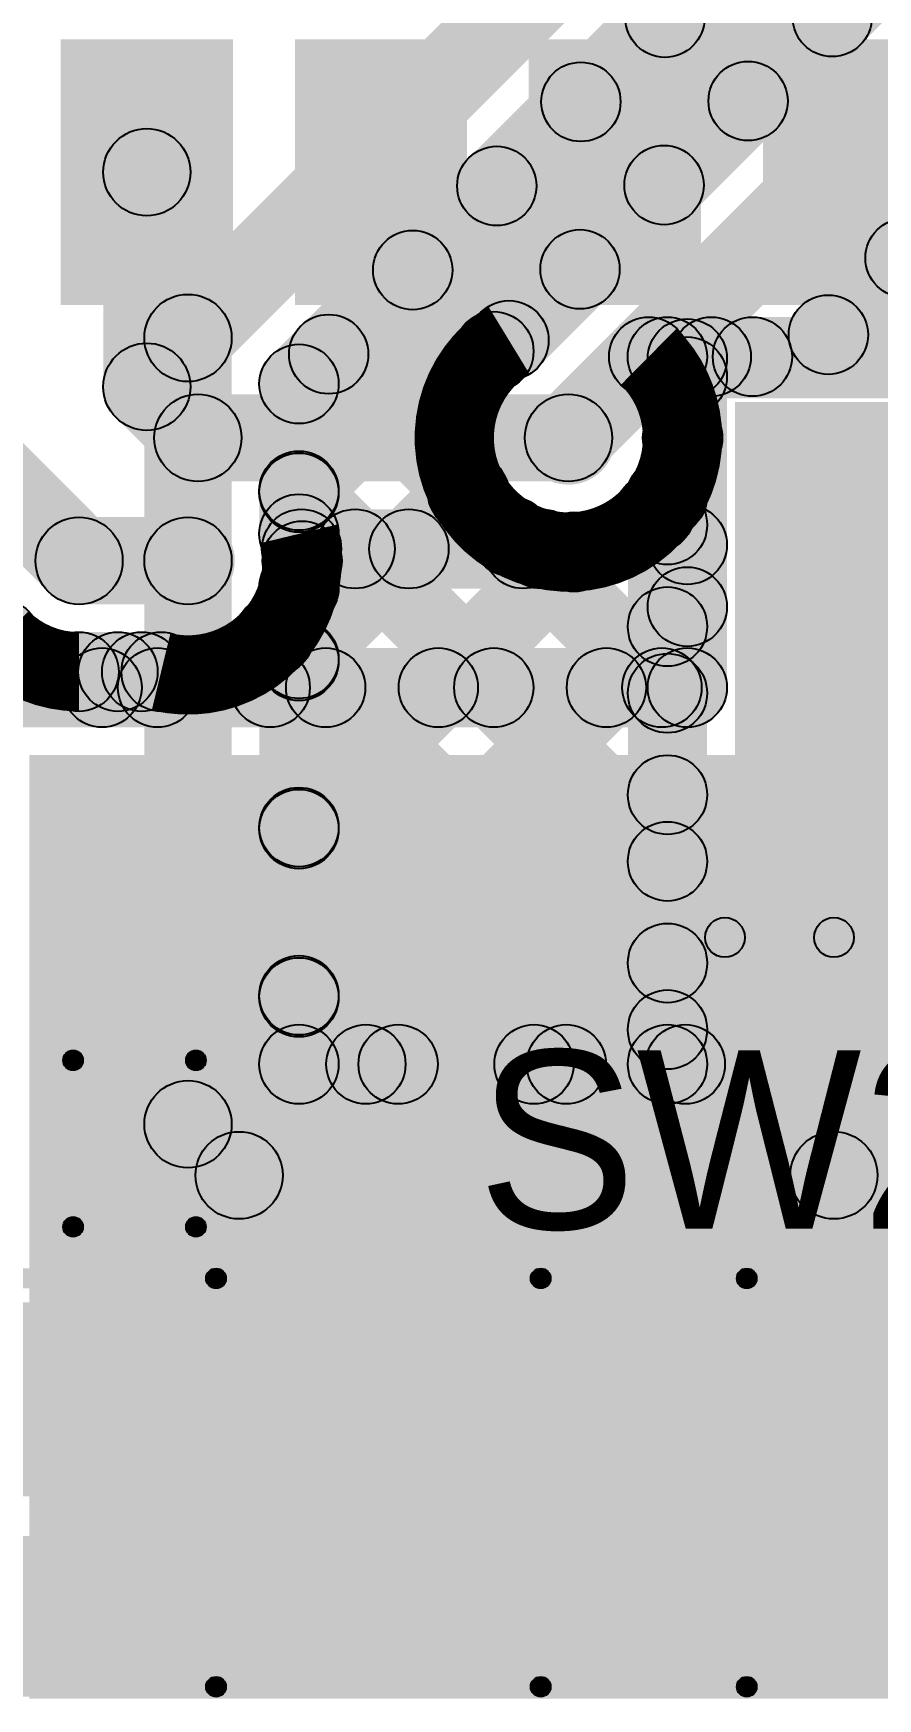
# Model space of a CAD drawing. Header units: millimetres. Extents: x 1.65 to 3.65, y 2.62 to 4.07.
# Drawn here: x 2.097 to 2.31, y 2.623 to 3.043 of the extents above; entities that cross this region are included whole.
import ezdxf

# ---------------------------------------------------------------- set-up
doc = ezdxf.new("R2010")
doc.units = ezdxf.units.MM
doc.header["$MEASUREMENT"] = 0
for name, color, linetype in [('BottomLayer', 5, 'Continuous'), ('BottomPaste', 16, 'Continuous'), ('BottomSolder', 6, 'Continuous'), ('TopLayer', 1, 'Continuous'), ('TopOverlay', 2, 'Continuous'), ('TopPaste', 8, 'Continuous'), ('TopSolder', 216, 'Continuous'), ('ViaHoleLayer', 16, 'Continuous')]:
    doc.layers.add(name, color=color, linetype=linetype)

# ---------------------------------------------------------------- blocks, each defined once
blk = doc.blocks.new('ESP32_S2_WROOM_4MB__4')
at = {"layer": 'TopLayer'}
for points in [[(-0.37402, 0.29823), (-0.31496, 0.29823), (-0.31496, 0.2628), (-0.37402, 0.2628)], [(-0.37402, 0.23917), (-0.31496, 0.23917), (-0.31496, 0.20374), (-0.37402, 0.20374)], [(-0.37402, 0.18012), (-0.31496, 0.18012), (-0.31496, 0.14469), (-0.37402, 0.14469)], [(-0.37402, 0.12106), (-0.31496, 0.12106), (-0.31496, 0.08563), (-0.37402, 0.08563)]]:
    blk.add_hatch(color=1, dxfattribs=at).paths.add_polyline_path(points)
at = {"layer": 'TopPaste'}
for points in [[(-0.37402, 0.29823), (-0.31496, 0.29823), (-0.31496, 0.2628), (-0.37402, 0.2628)], [(-0.37402, 0.23917), (-0.31496, 0.23917), (-0.31496, 0.20374), (-0.37402, 0.20374)], [(-0.37402, 0.18012), (-0.31496, 0.18012), (-0.31496, 0.14469), (-0.37402, 0.14469)], [(-0.37402, 0.12106), (-0.31496, 0.12106), (-0.31496, 0.08563), (-0.37402, 0.08563)]]:
    blk.add_hatch(color=8, dxfattribs=at).paths.add_polyline_path(points)
at = {"layer": 'TopSolder'}
for points in [[(-0.37802, 0.30223), (-0.31096, 0.30223), (-0.31096, 0.2588), (-0.37802, 0.2588)], [(-0.37802, 0.24317), (-0.31096, 0.24317), (-0.31096, 0.19974), (-0.37802, 0.19974)], [(-0.37802, 0.18412), (-0.31096, 0.18412), (-0.31096, 0.14069), (-0.37802, 0.14069)], [(-0.37802, 0.12506), (-0.31096, 0.12506), (-0.31096, 0.08163), (-0.37802, 0.08163)]]:
    blk.add_hatch(color=216, dxfattribs=at).paths.add_polyline_path(points)
blk = doc.blocks.new('CAP_0603_B_10')
at = {"layer": 'BottomLayer'}
for points in [[(-0.045, -0.0175), (-0.045, 0.0175), (-0.015, 0.0175), (-0.015, -0.0175)], [(0.015, -0.0175), (0.015, 0.0175), (0.045, 0.0175), (0.045, -0.0175)]]:
    blk.add_hatch(color=5, dxfattribs=at).paths.add_polyline_path(points)
at = {"layer": 'BottomPaste'}
for points in [[(-0.045, -0.0175), (-0.045, 0.0175), (-0.015, 0.0175), (-0.015, -0.0175)], [(0.015, -0.0175), (0.015, 0.0175), (0.045, 0.0175), (0.045, -0.0175)]]:
    blk.add_hatch(color=16, dxfattribs=at).paths.add_polyline_path(points)
at = {"layer": 'BottomSolder'}
for points in [[(-0.04736, -0.01986), (-0.04736, 0.01986), (-0.01264, 0.01986), (-0.01264, -0.01986)], [(0.01264, -0.01986), (0.01264, 0.01986), (0.04736, 0.01986), (0.04736, -0.01986)]]:
    blk.add_hatch(color=6, dxfattribs=at).paths.add_polyline_path(points)
blk = doc.blocks.new('B3U_1000P_14')
at = {"layer": 'TopLayer'}
for points in [[(-0.08307, 0.03386), (-0.05079, 0.03386), (-0.05079, -0.03386), (-0.08307, -0.03386)], [(0.05079, 0.03386), (0.08307, 0.03386), (0.08307, -0.03386), (0.05079, -0.03386)]]:
    blk.add_hatch(color=1, dxfattribs=at).paths.add_polyline_path(points)
at = {"layer": 'TopOverlay'}
h = blk.add_hatch(color=2, dxfattribs=at)
edge = h.paths.add_edge_path()
edge.add_arc((-0.053, 0.051), 0.0025, 0, 360)
for points in [[(0, 0.0535), (0, 0.0485), (-0.053, 0.0485), (-0.053, 0.0535)], [(0.052, 0.0535), (0.052, 0.0485), (0, 0.0485), (0, 0.0535)], [(0, -0.0495), (0, -0.0545), (-0.053, -0.0545), (-0.053, -0.0495)], [(0.052, -0.0495), (0.052, -0.0545), (0, -0.0545), (0, -0.0495)]]:
    blk.add_hatch(color=2, dxfattribs=at).paths.add_polyline_path(points)
h = blk.add_hatch(color=2, dxfattribs=at)
edge = h.paths.add_edge_path()
edge.add_arc((0, 0.051), 0.0025, 0, 360)
h = blk.add_hatch(color=2, dxfattribs=at)
edge = h.paths.add_edge_path()
edge.add_arc((0, 0.051), 0.0025, 0, 360)
h = blk.add_hatch(color=2, dxfattribs=at)
edge = h.paths.add_edge_path()
edge.add_arc((0.052, 0.051), 0.0025, 0, 360)
h = blk.add_hatch(color=2, dxfattribs=at)
edge = h.paths.add_edge_path()
edge.add_arc((-0.053, -0.052), 0.0025, 0, 360)
h = blk.add_hatch(color=2, dxfattribs=at)
edge = h.paths.add_edge_path()
edge.add_arc((0, -0.052), 0.0025, 0, 360)
h = blk.add_hatch(color=2, dxfattribs=at)
edge = h.paths.add_edge_path()
edge.add_arc((0, -0.052), 0.0025, 0, 360)
h = blk.add_hatch(color=2, dxfattribs=at)
edge = h.paths.add_edge_path()
edge.add_arc((0.052, -0.052), 0.0025, 0, 360)
at = {"layer": 'TopPaste'}
for points in [[(-0.08307, 0.03386), (-0.05079, 0.03386), (-0.05079, -0.03386), (-0.08307, -0.03386)], [(0.05079, 0.03386), (0.08307, 0.03386), (0.08307, -0.03386), (0.05079, -0.03386)]]:
    blk.add_hatch(color=8, dxfattribs=at).paths.add_polyline_path(points)
at = {"layer": 'TopSolder'}
for points in [[(-0.08707, 0.03786), (-0.04679, 0.03786), (-0.04679, -0.03786), (-0.08707, -0.03786)], [(0.04679, 0.03786), (0.08707, 0.03786), (0.08707, -0.03786), (0.04679, -0.03786)]]:
    blk.add_hatch(color=216, dxfattribs=at).paths.add_polyline_path(points)
at = {"layer": 'TopOverlay'}
for centre in [(-0.053, 0.051), (0, 0.051), (0, 0.051), (0.052, 0.051), (-0.053, -0.052), (0, -0.052), (0, -0.052), (0.052, -0.052)]:
    blk.add_circle(centre, 0.0025, dxfattribs=at)
blk = doc.blocks.new('B3U_1000P_15')
at = {"layer": 'TopLayer'}
for points in [[(-0.08307, 0.03386), (-0.05079, 0.03386), (-0.05079, -0.03386), (-0.08307, -0.03386)], [(0.05079, 0.03386), (0.08307, 0.03386), (0.08307, -0.03386), (0.05079, -0.03386)]]:
    blk.add_hatch(color=1, dxfattribs=at).paths.add_polyline_path(points)
at = {"layer": 'TopOverlay'}
h = blk.add_hatch(color=2, dxfattribs=at)
edge = h.paths.add_edge_path()
edge.add_arc((-0.053, 0.051), 0.0025, 0, 360)
for points in [[(-0.053, 0.0485), (-0.053, 0.0535), (0, 0.0535), (0, 0.0485)], [(0, 0.0485), (0, 0.0535), (0.052, 0.0535), (0.052, 0.0485)], [(-0.053, -0.0545), (-0.053, -0.0495), (0, -0.0495), (0, -0.0545)], [(0, -0.0545), (0, -0.0495), (0.052, -0.0495), (0.052, -0.0545)]]:
    blk.add_hatch(color=2, dxfattribs=at).paths.add_polyline_path(points)
h = blk.add_hatch(color=2, dxfattribs=at)
edge = h.paths.add_edge_path()
edge.add_arc((0, 0.051), 0.0025, 0, 360)
h = blk.add_hatch(color=2, dxfattribs=at)
edge = h.paths.add_edge_path()
edge.add_arc((0, 0.051), 0.0025, 0, 360)
h = blk.add_hatch(color=2, dxfattribs=at)
edge = h.paths.add_edge_path()
edge.add_arc((0.052, 0.051), 0.0025, 0, 360)
h = blk.add_hatch(color=2, dxfattribs=at)
edge = h.paths.add_edge_path()
edge.add_arc((-0.053, -0.052), 0.0025, 0, 360)
h = blk.add_hatch(color=2, dxfattribs=at)
edge = h.paths.add_edge_path()
edge.add_arc((0, -0.052), 0.0025, 0, 360)
h = blk.add_hatch(color=2, dxfattribs=at)
edge = h.paths.add_edge_path()
edge.add_arc((0, -0.052), 0.0025, 0, 360)
h = blk.add_hatch(color=2, dxfattribs=at)
edge = h.paths.add_edge_path()
edge.add_arc((0.052, -0.052), 0.0025, 0, 360)
at = {"layer": 'TopPaste'}
for points in [[(-0.08307, 0.03386), (-0.05079, 0.03386), (-0.05079, -0.03386), (-0.08307, -0.03386)], [(0.05079, 0.03386), (0.08307, 0.03386), (0.08307, -0.03386), (0.05079, -0.03386)]]:
    blk.add_hatch(color=8, dxfattribs=at).paths.add_polyline_path(points)
at = {"layer": 'TopSolder'}
for points in [[(-0.08707, 0.03786), (-0.04679, 0.03786), (-0.04679, -0.03786), (-0.08707, -0.03786)], [(0.04679, 0.03786), (0.08707, 0.03786), (0.08707, -0.03786), (0.04679, -0.03786)]]:
    blk.add_hatch(color=216, dxfattribs=at).paths.add_polyline_path(points)
at = {"layer": 'TopOverlay'}
for centre in [(-0.053, 0.051), (0, 0.051), (0, 0.051), (0.052, 0.051), (-0.053, -0.052), (0, -0.052), (0, -0.052), (0.052, -0.052)]:
    blk.add_circle(centre, 0.0025, dxfattribs=at)
blk = doc.blocks.new('CAP_0603_29')
at = {"layer": 'TopLayer'}
for points in [[(-0.015, 0.0175), (-0.015, -0.0175), (-0.045, -0.0175), (-0.045, 0.0175)], [(0.045, 0.0175), (0.045, -0.0175), (0.015, -0.0175), (0.015, 0.0175)]]:
    blk.add_hatch(color=1, dxfattribs=at).paths.add_polyline_path(points)
at = {"layer": 'TopOverlay'}
h = blk.add_hatch(color=2, dxfattribs=at)
edge = h.paths.add_edge_path()
edge.add_arc((-0.049, 0.021), 0.0025, 0, 360)
h = blk.add_hatch(color=2, dxfattribs=at)
edge = h.paths.add_edge_path()
edge.add_arc((-0.049, 0.021), 0.0025, 0, 360)
for points in [[(-0.049, 0.0185), (-0.049, 0.0235), (-0.018, 0.0235), (-0.018, 0.0185)], [(0.018, 0.0185), (0.018, 0.0235), (0.049, 0.0235), (0.049, 0.0185)], [(-0.0465, -0.021), (-0.0515, -0.021), (-0.0515, 0.021), (-0.0465, 0.021)], [(0.0515, -0.021), (0.0465, -0.021), (0.0465, 0.021), (0.0515, 0.021)], [(-0.049, -0.0235), (-0.049, -0.0185), (-0.018, -0.0185), (-0.018, -0.0235)], [(0.018, -0.0235), (0.018, -0.0185), (0.049, -0.0185), (0.049, -0.0235)]]:
    blk.add_hatch(color=2, dxfattribs=at).paths.add_polyline_path(points)
h = blk.add_hatch(color=2, dxfattribs=at)
edge = h.paths.add_edge_path()
edge.add_arc((-0.018, 0.021), 0.0025, 0, 360)
h = blk.add_hatch(color=2, dxfattribs=at)
edge = h.paths.add_edge_path()
edge.add_arc((0.018, 0.021), 0.0025, 0, 360)
h = blk.add_hatch(color=2, dxfattribs=at)
edge = h.paths.add_edge_path()
edge.add_arc((0.049, 0.021), 0.0025, 0, 360)
h = blk.add_hatch(color=2, dxfattribs=at)
edge = h.paths.add_edge_path()
edge.add_arc((0.049, 0.021), 0.0025, 0, 360)
h = blk.add_hatch(color=2, dxfattribs=at)
edge = h.paths.add_edge_path()
edge.add_arc((-0.049, -0.021), 0.0025, 0, 360)
h = blk.add_hatch(color=2, dxfattribs=at)
edge = h.paths.add_edge_path()
edge.add_arc((-0.049, -0.021), 0.0025, 0, 360)
h = blk.add_hatch(color=2, dxfattribs=at)
edge = h.paths.add_edge_path()
edge.add_arc((-0.018, -0.021), 0.0025, 0, 360)
h = blk.add_hatch(color=2, dxfattribs=at)
edge = h.paths.add_edge_path()
edge.add_arc((0.018, -0.021), 0.0025, 0, 360)
h = blk.add_hatch(color=2, dxfattribs=at)
edge = h.paths.add_edge_path()
edge.add_arc((0.049, -0.021), 0.0025, 0, 360)
h = blk.add_hatch(color=2, dxfattribs=at)
edge = h.paths.add_edge_path()
edge.add_arc((0.049, -0.021), 0.0025, 0, 360)
at = {"layer": 'TopPaste'}
for points in [[(-0.015, 0.0175), (-0.015, -0.0175), (-0.045, -0.0175), (-0.045, 0.0175)], [(0.045, 0.0175), (0.045, -0.0175), (0.015, -0.0175), (0.015, 0.0175)]]:
    blk.add_hatch(color=8, dxfattribs=at).paths.add_polyline_path(points)
at = {"layer": 'TopSolder'}
for points in [[(-0.01264, 0.01986), (-0.01264, -0.01986), (-0.04736, -0.01986), (-0.04736, 0.01986)], [(0.04736, 0.01986), (0.04736, -0.01986), (0.01264, -0.01986), (0.01264, 0.01986)]]:
    blk.add_hatch(color=216, dxfattribs=at).paths.add_polyline_path(points)
at = {"layer": 'TopOverlay'}
for centre in [(-0.049, 0.021), (-0.049, 0.021), (-0.018, 0.021), (0.018, 0.021), (0.049, 0.021), (0.049, 0.021), (-0.049, -0.021), (-0.049, -0.021), (-0.018, -0.021), (0.018, -0.021), (0.049, -0.021), (0.049, -0.021)]:
    blk.add_circle(centre, 0.0025, dxfattribs=at)

msp = doc.modelspace()

# ---------------------------------------------------------------- hatches: boundary and pattern name
at = {"layer": 'BottomLayer'}
for points in [[(2.14378, 2.95842), (2.12822, 2.97397), (2.58419, 3.42994), (2.59975, 3.41439)], [(2.17107, 2.94753), (2.15693, 2.96167), (2.59312, 3.39786), (2.60726, 3.38371)], [(2.17107, 2.9206), (2.15693, 2.93475), (2.59312, 3.37094), (2.60726, 3.35679)], [(2.22407, 2.95853), (2.20993, 2.97267), (2.32013, 3.08287), (2.33427, 3.06873)], [(2.27049, 3.06109), (2.28464, 3.07523), (2.30564, 3.05423), (2.29149, 3.04009)], [(2.23978, 2.93322), (2.22422, 2.94878), (2.33922, 3.06378), (2.35478, 3.04822)], [(2.24928, 3.03988), (2.26342, 3.05402), (2.28442, 3.03302), (2.27028, 3.01888)], [(2.22807, 3.01866), (2.24221, 3.03281), (2.26321, 3.01181), (2.24907, 2.99767)], [(2.30467, 2.95993), (2.29053, 2.97407), (2.35153, 3.03507), (2.36567, 3.02093)], [(2.20685, 2.99745), (2.221, 3.01159), (2.242, 2.99059), (2.22785, 2.97645)], [(2.30988, 2.97928), (2.32402, 2.99342), (2.34337, 2.97407), (2.32923, 2.95993)], [(2.18564, 2.97624), (2.19978, 2.99038), (2.22027, 2.9699), (2.20612, 2.95576)], [(2.2976, 2.957), (2.2976, 2.977), (2.61381, 2.977), (2.61381, 2.957)], [(2.147, 2.91), (2.125, 2.91), (2.125, 2.96619), (2.147, 2.96619)], [(2.16443, 2.95502), (2.17857, 2.96917), (2.21419, 2.93355), (2.20004, 2.91941)], [(2.174, 2.91679), (2.154, 2.91679), (2.154, 2.9546), (2.174, 2.9546)], [(2.274, 2.797), (2.894, 2.797), (2.894, 2.95), (2.274, 2.95)], [(2.17107, 2.87818), (2.15693, 2.89232), (2.19937, 2.93477), (2.21352, 2.92062)], [(2.15693, 2.9201), (2.17107, 2.93424), (2.26407, 2.84124), (2.24993, 2.8271)], [(2.24676, 2.91512), (2.2609, 2.92927), (2.26407, 2.92609), (2.24993, 2.91195)], [(2.267, 2.783), (2.247, 2.783), (2.247, 2.9264), (2.267, 2.9264)], [(2.17107, 2.83575), (2.15693, 2.84989), (2.22633, 2.91929), (2.24047, 2.90515)], [(2.21041, 2.90904), (2.22455, 2.92319), (2.26407, 2.88367), (2.24993, 2.86952)], [(2.147, 2.76789), (2.125, 2.76789), (2.125, 2.91), (2.147, 2.91)], [(2.174, 2.783), (2.154, 2.783), (2.154, 2.90321), (2.174, 2.90321)], [(2.17107, 2.79333), (2.15693, 2.80747), (2.24993, 2.90047), (2.26407, 2.88633)], [(2.15693, 2.87767), (2.17107, 2.89181), (2.26407, 2.79881), (2.24993, 2.78467)], [(2.1961, 2.77593), (2.18196, 2.79007), (2.24993, 2.85804), (2.26407, 2.8439)], [(2.15693, 2.83524), (2.17107, 2.84939), (2.23039, 2.79007), (2.21624, 2.77593)], [(2.2715, 2.81), (2.2715, 2.82), (2.299, 2.82), (2.299, 2.81)], [(2.23853, 2.77593), (2.22439, 2.79007), (2.24993, 2.81561), (2.26407, 2.80147)], [(2.15693, 2.79282), (2.17107, 2.80696), (2.18796, 2.79007), (2.17382, 2.77593)], [(2.164, 2.773), (2.164, 2.793), (2.257, 2.793), (2.257, 2.773)], [(2.257, 2.773), (2.257, 2.793), (2.2615, 2.793), (2.2615, 2.773)], [(2.12822, 2.76011), (2.14378, 2.77567), (2.15667, 2.76278), (2.14111, 2.74722)], [(2.14889, 2.744), (2.14889, 2.766), (2.299, 2.766), (2.299, 2.744)], [(2.29905, 2.744), (2.29895, 2.766), (2.34417, 2.76622), (2.34427, 2.74422)], [(1.991, 2.674), (2.461, 2.674), (2.461, 2.723), (1.991, 2.723)], [(1.651, 2.625), (2.843, 2.625), (2.843, 2.664), (1.651, 2.664)]]:
    msp.add_hatch(color=5, dxfattribs=at).paths.add_polyline_path(points)
h = msp.add_hatch(color=5, dxfattribs=at)
edge = h.paths.add_edge_path()
edge.add_arc((2.25635, 3.04695), 0.01, 0, 360)
h = msp.add_hatch(color=5, dxfattribs=at)
edge = h.paths.add_edge_path()
edge.add_arc((2.29856, 3.04716), 0.01, 0, 360)
h = msp.add_hatch(color=5, dxfattribs=at)
edge = h.paths.add_edge_path()
edge.add_arc((2.23514, 3.02574), 0.01, 0, 360)
h = msp.add_hatch(color=5, dxfattribs=at)
edge = h.paths.add_edge_path()
edge.add_arc((2.27735, 3.02595), 0.01, 0, 360)
h = msp.add_hatch(color=5, dxfattribs=at)
edge = h.paths.add_edge_path()
edge.add_arc((2.21393, 3.00452), 0.01, 0, 360)
h = msp.add_hatch(color=5, dxfattribs=at)
edge = h.paths.add_edge_path()
edge.add_arc((2.25614, 3.00474), 0.01, 0, 360)
h = msp.add_hatch(color=5, dxfattribs=at)
edge = h.paths.add_edge_path()
edge.add_arc((2.31695, 2.98635), 0.01, 0, 360)
h = msp.add_hatch(color=5, dxfattribs=at)
edge = h.paths.add_edge_path()
edge.add_arc((2.19271, 2.98331), 0.01, 0, 360)
h = msp.add_hatch(color=5, dxfattribs=at)
edge = h.paths.add_edge_path()
edge.add_arc((2.23493, 2.98352), 0.01, 0, 360)
h = msp.add_hatch(color=5, dxfattribs=at)
edge = h.paths.add_edge_path()
edge.add_arc((2.136, 2.96619), 0.011, 0, 360)
h = msp.add_hatch(color=5, dxfattribs=at)
edge = h.paths.add_edge_path()
edge.add_arc((2.136, 2.96619), 0.011, 0, 360)
h = msp.add_hatch(color=5, dxfattribs=at)
edge = h.paths.add_edge_path()
edge.add_arc((2.217, 2.9656), 0.01, 0, 360)
h = msp.add_hatch(color=5, dxfattribs=at)
edge = h.paths.add_edge_path()
edge.add_arc((2.217, 2.9656), 0.01, 0, 360)
h = msp.add_hatch(color=5, dxfattribs=at)
edge = h.paths.add_edge_path()
edge.add_arc((2.2976, 2.967), 0.01, 0, 360)
h = msp.add_hatch(color=5, dxfattribs=at)
edge = h.paths.add_edge_path()
edge.add_arc((2.2976, 2.967), 0.01, 0, 360)
h = msp.add_hatch(color=5, dxfattribs=at)
edge = h.paths.add_edge_path()
edge.add_arc((2.1715, 2.9621), 0.01, 0, 360)
h = msp.add_hatch(color=5, dxfattribs=at)
edge = h.paths.add_edge_path()
edge.add_arc((2.21319, 2.96283), 0.01, 0, 360)
h = msp.add_hatch(color=5, dxfattribs=at)
edge = h.paths.add_edge_path()
edge.add_arc((2.164, 2.9546), 0.01, 0, 360)
h = msp.add_hatch(color=5, dxfattribs=at)
edge = h.paths.add_edge_path()
edge.add_arc((2.164, 2.9546), 0.01, 0, 360)
h = msp.add_hatch(color=5, dxfattribs=at)
edge = h.paths.add_edge_path()
edge.add_arc((2.232, 2.941), 0.01181, 0, 360)
h = msp.add_hatch(color=5, dxfattribs=at)
edge = h.paths.add_edge_path()
edge.add_arc((2.232, 2.941), 0.011, 0, 360)
h = msp.add_hatch(color=5, dxfattribs=at)
edge = h.paths.add_edge_path()
edge.add_arc((2.164, 2.92768), 0.01, 0, 360)
h = msp.add_hatch(color=5, dxfattribs=at)
edge = h.paths.add_edge_path()
edge.add_arc((2.164, 2.92717), 0.01, 0, 360)
h = msp.add_hatch(color=5, dxfattribs=at)
edge = h.paths.add_edge_path()
edge.add_arc((2.20645, 2.92769), 0.01, 0, 360)
h = msp.add_hatch(color=5, dxfattribs=at)
edge = h.paths.add_edge_path()
edge.add_arc((2.20712, 2.92648), 0.01, 0, 360)
h = msp.add_hatch(color=5, dxfattribs=at)
edge = h.paths.add_edge_path()
edge.add_arc((2.2566, 2.926), 0.01, 0, 360)
h = msp.add_hatch(color=5, dxfattribs=at)
edge = h.paths.add_edge_path()
edge.add_arc((2.257, 2.9264), 0.01, 0, 360)
h = msp.add_hatch(color=5, dxfattribs=at)
edge = h.paths.add_edge_path()
edge.add_arc((2.25383, 2.92219), 0.01, 0, 360)
h = msp.add_hatch(color=5, dxfattribs=at)
edge = h.paths.add_edge_path()
edge.add_arc((2.257, 2.91902), 0.01, 0, 360)
h = msp.add_hatch(color=5, dxfattribs=at)
edge = h.paths.add_edge_path()
edge.add_arc((2.164, 2.91679), 0.01, 0, 360)
h = msp.add_hatch(color=5, dxfattribs=at)
edge = h.paths.add_edge_path()
edge.add_arc((2.164, 2.91679), 0.01, 0, 360)
h = msp.add_hatch(color=5, dxfattribs=at)
edge = h.paths.add_edge_path()
edge.add_arc((2.21748, 2.91612), 0.01, 0, 360)
h = msp.add_hatch(color=5, dxfattribs=at)
edge = h.paths.add_edge_path()
edge.add_arc((2.136, 2.91), 0.01181, 0, 360)
h = msp.add_hatch(color=5, dxfattribs=at)
edge = h.paths.add_edge_path()
edge.add_arc((2.136, 2.91), 0.011, 0, 360)
h = msp.add_hatch(color=5, dxfattribs=at)
edge = h.paths.add_edge_path()
edge.add_arc((2.136, 2.91), 0.011, 0, 360)
h = msp.add_hatch(color=5, dxfattribs=at)
edge = h.paths.add_edge_path()
edge.add_arc((2.16481, 2.91), 0.01, 0, 360)
h = msp.add_hatch(color=5, dxfattribs=at)
edge = h.paths.add_edge_path()
edge.add_arc((2.16481, 2.91), 0.01, 0, 360)
h = msp.add_hatch(color=5, dxfattribs=at)
edge = h.paths.add_edge_path()
edge.add_arc((2.2334, 2.91222), 0.01, 0, 360)
h = msp.add_hatch(color=5, dxfattribs=at)
edge = h.paths.add_edge_path()
edge.add_arc((2.164, 2.90321), 0.01, 0, 360)
h = msp.add_hatch(color=5, dxfattribs=at)
edge = h.paths.add_edge_path()
edge.add_arc((2.164, 2.90321), 0.01, 0, 360)
h = msp.add_hatch(color=5, dxfattribs=at)
edge = h.paths.add_edge_path()
edge.add_arc((2.257, 2.8934), 0.01, 0, 360)
h = msp.add_hatch(color=5, dxfattribs=at)
edge = h.paths.add_edge_path()
edge.add_arc((2.164, 2.88525), 0.01, 0, 360)
h = msp.add_hatch(color=5, dxfattribs=at)
edge = h.paths.add_edge_path()
edge.add_arc((2.164, 2.88474), 0.01, 0, 360)
h = msp.add_hatch(color=5, dxfattribs=at)
edge = h.paths.add_edge_path()
edge.add_arc((2.257, 2.8766), 0.01, 0, 360)
h = msp.add_hatch(color=5, dxfattribs=at)
edge = h.paths.add_edge_path()
edge.add_arc((2.257, 2.85097), 0.01, 0, 360)
h = msp.add_hatch(color=5, dxfattribs=at)
edge = h.paths.add_edge_path()
edge.add_arc((2.164, 2.84282), 0.01, 0, 360)
h = msp.add_hatch(color=5, dxfattribs=at)
edge = h.paths.add_edge_path()
edge.add_arc((2.164, 2.84232), 0.01, 0, 360)
h = msp.add_hatch(color=5, dxfattribs=at)
edge = h.paths.add_edge_path()
edge.add_arc((2.257, 2.83417), 0.01, 0, 360)
h = msp.add_hatch(color=5, dxfattribs=at)
edge = h.paths.add_edge_path()
edge.add_arc((2.257, 2.80854), 0.01, 0, 360)
h = msp.add_hatch(color=5, dxfattribs=at)
edge = h.paths.add_edge_path()
edge.add_arc((2.2715, 2.815), 0.005, 0, 360)
h = msp.add_hatch(color=5, dxfattribs=at)
edge = h.paths.add_edge_path()
edge.add_arc((2.299, 2.815), 0.005, 0, 360)
h = msp.add_hatch(color=5, dxfattribs=at)
edge = h.paths.add_edge_path()
edge.add_arc((2.164, 2.8004), 0.01, 0, 360)
h = msp.add_hatch(color=5, dxfattribs=at)
edge = h.paths.add_edge_path()
edge.add_arc((2.164, 2.79989), 0.01, 0, 360)
h = msp.add_hatch(color=5, dxfattribs=at)
edge = h.paths.add_edge_path()
edge.add_arc((2.257, 2.79174), 0.01, 0, 360)
h = msp.add_hatch(color=5, dxfattribs=at)
edge = h.paths.add_edge_path()
edge.add_arc((2.164, 2.783), 0.01, 0, 360)
h = msp.add_hatch(color=5, dxfattribs=at)
edge = h.paths.add_edge_path()
edge.add_arc((2.164, 2.783), 0.01, 0, 360)
h = msp.add_hatch(color=5, dxfattribs=at)
edge = h.paths.add_edge_path()
edge.add_arc((2.18089, 2.783), 0.01, 0, 360)
h = msp.add_hatch(color=5, dxfattribs=at)
edge = h.paths.add_edge_path()
edge.add_arc((2.18903, 2.783), 0.01, 0, 360)
h = msp.add_hatch(color=5, dxfattribs=at)
edge = h.paths.add_edge_path()
edge.add_arc((2.22332, 2.783), 0.01, 0, 360)
h = msp.add_hatch(color=5, dxfattribs=at)
edge = h.paths.add_edge_path()
edge.add_arc((2.23146, 2.783), 0.01, 0, 360)
h = msp.add_hatch(color=5, dxfattribs=at)
edge = h.paths.add_edge_path()
edge.add_arc((2.257, 2.783), 0.01, 0, 360)
h = msp.add_hatch(color=5, dxfattribs=at)
edge = h.paths.add_edge_path()
edge.add_arc((2.257, 2.783), 0.01, 0, 360)
h = msp.add_hatch(color=5, dxfattribs=at)
edge = h.paths.add_edge_path()
edge.add_arc((2.257, 2.783), 0.01, 0, 360)
h = msp.add_hatch(color=5, dxfattribs=at)
edge = h.paths.add_edge_path()
edge.add_arc((2.2615, 2.783), 0.01, 0, 360)
h = msp.add_hatch(color=5, dxfattribs=at)
edge = h.paths.add_edge_path()
edge.add_arc((2.136, 2.76789), 0.011, 0, 360)
h = msp.add_hatch(color=5, dxfattribs=at)
edge = h.paths.add_edge_path()
edge.add_arc((2.136, 2.76789), 0.011, 0, 360)
h = msp.add_hatch(color=5, dxfattribs=at)
edge = h.paths.add_edge_path()
edge.add_arc((2.14889, 2.755), 0.011, 0, 360)
h = msp.add_hatch(color=5, dxfattribs=at)
edge = h.paths.add_edge_path()
edge.add_arc((2.14889, 2.755), 0.011, 0, 360)
h = msp.add_hatch(color=5, dxfattribs=at)
edge = h.paths.add_edge_path()
edge.add_arc((2.299, 2.755), 0.011, 0, 360)
h = msp.add_hatch(color=5, dxfattribs=at)
edge = h.paths.add_edge_path()
edge.add_arc((2.299, 2.755), 0.011, 0, 360)
h = msp.add_hatch(color=5, dxfattribs=at)
edge = h.paths.add_edge_path()
edge.add_arc((2.155, 2.644), 0.01181, 0, 360)
h = msp.add_hatch(color=5, dxfattribs=at)
edge = h.paths.add_edge_path()
edge.add_arc((2.18483, 2.644), 0.01181, 0, 360)
h = msp.add_hatch(color=5, dxfattribs=at)
edge = h.paths.add_edge_path()
edge.add_arc((2.21466, 2.644), 0.01181, 0, 360)
h = msp.add_hatch(color=5, dxfattribs=at)
edge = h.paths.add_edge_path()
edge.add_arc((2.24449, 2.644), 0.01181, 0, 360)
at = {"layer": 'TopLayer'}
h = msp.add_hatch(color=1, dxfattribs=at)
edge = h.paths.add_edge_path()
edge.add_arc((2.12561, 3.008), 0.011, 0, 360)
for points in [[(2.13661, 2.95389), (2.11461, 2.95389), (2.11461, 3.008), (2.13661, 3.008)], [(2.25227, 2.95147), (2.25227, 2.97147), (2.26806, 2.97147), (2.26806, 2.95147)], [(2.262, 2.951), (2.262, 2.971), (2.61046, 2.971), (2.61046, 2.951)], [(2.26806, 2.95147), (2.26806, 2.97147), (2.27844, 2.97147), (2.27844, 2.95147)], [(2.26806, 2.95147), (2.26806, 2.97147), (2.27844, 2.97147), (2.27844, 2.95147)], [(2.27844, 2.95147), (2.27844, 2.97147), (2.32712, 2.97147), (2.32712, 2.95147)], [(2.2499, 2.9544), (2.26405, 2.96854), (2.26907, 2.96352), (2.25493, 2.94938)], [(2.11784, 2.94611), (2.13339, 2.96167), (2.14628, 2.94878), (2.13072, 2.93322)], [(2.05878, 2.94417), (2.07434, 2.95973), (2.11629, 2.91778), (2.10073, 2.90222)], [(2.272, 2.878), (2.252, 2.878), (2.252, 2.961), (2.272, 2.961)], [(2.1385, 2.93), (2.1385, 2.952), (2.232, 2.952), (2.232, 2.93)], [(2.279, 2.797), (2.747, 2.797), (2.747, 2.944), (2.279, 2.944)], [(2.24676, 2.91512), (2.2609, 2.92927), (2.26907, 2.92109), (2.25493, 2.90695)], [(2.10851, 2.899), (2.10851, 2.921), (2.136, 2.921), (2.136, 2.899)], [(2.16382, 2.87093), (2.14968, 2.88507), (2.18468, 2.92007), (2.19882, 2.90593)], [(2.16465, 2.903), (2.16465, 2.923), (2.22521, 2.923), (2.22521, 2.903)], [(2.1711, 2.90593), (2.18524, 2.92007), (2.22024, 2.88507), (2.2061, 2.87093)], [(2.20625, 2.87093), (2.19211, 2.88507), (2.22633, 2.91929), (2.24047, 2.90515)], [(2.21352, 2.90593), (2.22767, 2.92007), (2.26267, 2.88507), (2.24852, 2.87093)], [(2.24867, 2.87093), (2.23453, 2.88507), (2.25493, 2.90547), (2.26907, 2.89133)], [(2.15063, 2.88397), (2.16477, 2.89812), (2.17781, 2.88507), (2.16367, 2.87093)], [(2.10851, 2.872), (2.10851, 2.892), (2.12921, 2.892), (2.12921, 2.872)], [(2.079, 2.868), (2.079, 2.888), (2.262, 2.888), (2.262, 2.868)], [(2.1214, 2.87093), (2.10725, 2.88507), (2.11125, 2.88907), (2.1254, 2.87493)], [(2.11724, 2.87493), (2.13139, 2.88907), (2.13539, 2.88507), (2.12124, 2.87093)], [(2.096, 2.623), (2.313, 2.623), (2.313, 2.861), (2.096, 2.861)]]:
    msp.add_hatch(color=1, dxfattribs=at).paths.add_polyline_path(points)
h = msp.add_hatch(color=1, dxfattribs=at)
edge = h.paths.add_edge_path()
edge.add_arc((2.25227, 2.96147), 0.01, 0, 360)
h = msp.add_hatch(color=1, dxfattribs=at)
edge = h.paths.add_edge_path()
edge.add_arc((2.25227, 2.96147), 0.01, 0, 360)
h = msp.add_hatch(color=1, dxfattribs=at)
edge = h.paths.add_edge_path()
edge.add_arc((2.25698, 2.96147), 0.01, 0, 360)
h = msp.add_hatch(color=1, dxfattribs=at)
edge = h.paths.add_edge_path()
edge.add_arc((2.262, 2.961), 0.01, 0, 360)
h = msp.add_hatch(color=1, dxfattribs=at)
edge = h.paths.add_edge_path()
edge.add_arc((2.262, 2.961), 0.01, 0, 360)
h = msp.add_hatch(color=1, dxfattribs=at)
edge = h.paths.add_edge_path()
edge.add_arc((2.26806, 2.96147), 0.01, 0, 360)
h = msp.add_hatch(color=1, dxfattribs=at)
edge = h.paths.add_edge_path()
edge.add_arc((2.26806, 2.96147), 0.01, 0, 360)
h = msp.add_hatch(color=1, dxfattribs=at)
edge = h.paths.add_edge_path()
edge.add_arc((2.26806, 2.96147), 0.01, 0, 360)
h = msp.add_hatch(color=1, dxfattribs=at)
edge = h.paths.add_edge_path()
edge.add_arc((2.27844, 2.96147), 0.01, 0, 360)
h = msp.add_hatch(color=1, dxfattribs=at)
edge = h.paths.add_edge_path()
edge.add_arc((2.27844, 2.96147), 0.01, 0, 360)
h = msp.add_hatch(color=1, dxfattribs=at)
edge = h.paths.add_edge_path()
edge.add_arc((2.27844, 2.96147), 0.01, 0, 360)
h = msp.add_hatch(color=1, dxfattribs=at)
edge = h.paths.add_edge_path()
edge.add_arc((2.262, 2.95645), 0.01, 0, 360)
h = msp.add_hatch(color=1, dxfattribs=at)
edge = h.paths.add_edge_path()
edge.add_arc((2.12561, 2.95389), 0.011, 0, 360)
h = msp.add_hatch(color=1, dxfattribs=at)
edge = h.paths.add_edge_path()
edge.add_arc((2.12561, 2.95389), 0.011, 0, 360)
h = msp.add_hatch(color=1, dxfattribs=at)
edge = h.paths.add_edge_path()
edge.add_arc((2.232, 2.941), 0.01181, 0, 360)
h = msp.add_hatch(color=1, dxfattribs=at)
edge = h.paths.add_edge_path()
edge.add_arc((2.1385, 2.941), 0.011, 0, 360)
h = msp.add_hatch(color=1, dxfattribs=at)
edge = h.paths.add_edge_path()
edge.add_arc((2.1385, 2.941), 0.011, 0, 360)
h = msp.add_hatch(color=1, dxfattribs=at)
edge = h.paths.add_edge_path()
edge.add_arc((2.232, 2.941), 0.011, 0, 360)
h = msp.add_hatch(color=1, dxfattribs=at)
edge = h.paths.add_edge_path()
edge.add_arc((2.26081, 2.941), 0.01, 0, 360)
h = msp.add_hatch(color=1, dxfattribs=at)
edge = h.paths.add_edge_path()
edge.add_arc((2.26081, 2.941), 0.01, 0, 360)
h = msp.add_hatch(color=1, dxfattribs=at)
edge = h.paths.add_edge_path()
edge.add_arc((2.25383, 2.92219), 0.01, 0, 360)
h = msp.add_hatch(color=1, dxfattribs=at)
edge = h.paths.add_edge_path()
edge.add_arc((2.262, 2.91402), 0.01, 0, 360)
h = msp.add_hatch(color=1, dxfattribs=at)
edge = h.paths.add_edge_path()
edge.add_arc((2.10851, 2.91), 0.011, 0, 360)
h = msp.add_hatch(color=1, dxfattribs=at)
edge = h.paths.add_edge_path()
edge.add_arc((2.10851, 2.91), 0.011, 0, 360)
h = msp.add_hatch(color=1, dxfattribs=at)
edge = h.paths.add_edge_path()
edge.add_arc((2.136, 2.91), 0.01181, 0, 360)
h = msp.add_hatch(color=1, dxfattribs=at)
edge = h.paths.add_edge_path()
edge.add_arc((2.136, 2.91), 0.011, 0, 360)
h = msp.add_hatch(color=1, dxfattribs=at)
edge = h.paths.add_edge_path()
edge.add_arc((2.16465, 2.913), 0.01, 0, 360)
h = msp.add_hatch(color=1, dxfattribs=at)
edge = h.paths.add_edge_path()
edge.add_arc((2.16465, 2.913), 0.01, 0, 360)
h = msp.add_hatch(color=1, dxfattribs=at)
edge = h.paths.add_edge_path()
edge.add_arc((2.16481, 2.91), 0.01, 0, 360)
h = msp.add_hatch(color=1, dxfattribs=at)
edge = h.paths.add_edge_path()
edge.add_arc((2.16481, 2.91), 0.01, 0, 360)
h = msp.add_hatch(color=1, dxfattribs=at)
edge = h.paths.add_edge_path()
edge.add_arc((2.17817, 2.913), 0.01, 0, 360)
h = msp.add_hatch(color=1, dxfattribs=at)
edge = h.paths.add_edge_path()
edge.add_arc((2.19175, 2.913), 0.01, 0, 360)
h = msp.add_hatch(color=1, dxfattribs=at)
edge = h.paths.add_edge_path()
edge.add_arc((2.2206, 2.913), 0.01, 0, 360)
h = msp.add_hatch(color=1, dxfattribs=at)
edge = h.paths.add_edge_path()
edge.add_arc((2.22521, 2.913), 0.01, 0, 360)
h = msp.add_hatch(color=1, dxfattribs=at)
edge = h.paths.add_edge_path()
edge.add_arc((2.22521, 2.913), 0.01, 0, 360)
h = msp.add_hatch(color=1, dxfattribs=at)
edge = h.paths.add_edge_path()
edge.add_arc((2.2334, 2.91222), 0.01, 0, 360)
h = msp.add_hatch(color=1, dxfattribs=at)
edge = h.paths.add_edge_path()
edge.add_arc((2.262, 2.8984), 0.01, 0, 360)
h = msp.add_hatch(color=1, dxfattribs=at)
edge = h.paths.add_edge_path()
edge.add_arc((2.08871, 2.8902), 0.01, 0, 360)
h = msp.add_hatch(color=1, dxfattribs=at)
edge = h.paths.add_edge_path()
edge.add_arc((2.08871, 2.8902), 0.01, 0, 360)
h = msp.add_hatch(color=1, dxfattribs=at)
edge = h.paths.add_edge_path()
edge.add_arc((2.08871, 2.8902), 0.01, 0, 360)
h = msp.add_hatch(color=1, dxfattribs=at)
edge = h.paths.add_edge_path()
edge.add_arc((2.1577, 2.89104), 0.01, 0, 360)
h = msp.add_hatch(color=1, dxfattribs=at)
edge = h.paths.add_edge_path()
edge.add_arc((2.10851, 2.882), 0.01, 0, 360)
h = msp.add_hatch(color=1, dxfattribs=at)
edge = h.paths.add_edge_path()
edge.add_arc((2.10851, 2.882), 0.01, 0, 360)
h = msp.add_hatch(color=1, dxfattribs=at)
edge = h.paths.add_edge_path()
edge.add_arc((2.10851, 2.882), 0.01, 0, 360)
h = msp.add_hatch(color=1, dxfattribs=at)
edge = h.paths.add_edge_path()
edge.add_arc((2.11832, 2.882), 0.01, 0, 360)
h = msp.add_hatch(color=1, dxfattribs=at)
edge = h.paths.add_edge_path()
edge.add_arc((2.12432, 2.882), 0.01, 0, 360)
h = msp.add_hatch(color=1, dxfattribs=at)
edge = h.paths.add_edge_path()
edge.add_arc((2.12921, 2.882), 0.01, 0, 360)
h = msp.add_hatch(color=1, dxfattribs=at)
edge = h.paths.add_edge_path()
edge.add_arc((2.12921, 2.882), 0.01, 0, 360)
h = msp.add_hatch(color=1, dxfattribs=at)
edge = h.paths.add_edge_path()
edge.add_arc((2.11432, 2.878), 0.01, 0, 360)
h = msp.add_hatch(color=1, dxfattribs=at)
edge = h.paths.add_edge_path()
edge.add_arc((2.12832, 2.878), 0.01, 0, 360)
h = msp.add_hatch(color=1, dxfattribs=at)
edge = h.paths.add_edge_path()
edge.add_arc((2.15675, 2.878), 0.01, 0, 360)
h = msp.add_hatch(color=1, dxfattribs=at)
edge = h.paths.add_edge_path()
edge.add_arc((2.17074, 2.878), 0.01, 0, 360)
h = msp.add_hatch(color=1, dxfattribs=at)
edge = h.paths.add_edge_path()
edge.add_arc((2.19918, 2.878), 0.01, 0, 360)
h = msp.add_hatch(color=1, dxfattribs=at)
edge = h.paths.add_edge_path()
edge.add_arc((2.21317, 2.878), 0.01, 0, 360)
h = msp.add_hatch(color=1, dxfattribs=at)
edge = h.paths.add_edge_path()
edge.add_arc((2.2416, 2.878), 0.01, 0, 360)
h = msp.add_hatch(color=1, dxfattribs=at)
edge = h.paths.add_edge_path()
edge.add_arc((2.2556, 2.878), 0.01, 0, 360)
h = msp.add_hatch(color=1, dxfattribs=at)
edge = h.paths.add_edge_path()
edge.add_arc((2.262, 2.878), 0.01, 0, 360)
h = msp.add_hatch(color=1, dxfattribs=at)
edge = h.paths.add_edge_path()
edge.add_arc((2.262, 2.878), 0.01, 0, 360)
h = msp.add_hatch(color=1, dxfattribs=at)
edge = h.paths.add_edge_path()
edge.add_arc((2.155, 2.644), 0.01181, 0, 360)
h = msp.add_hatch(color=1, dxfattribs=at)
edge = h.paths.add_edge_path()
edge.add_arc((2.18483, 2.644), 0.01181, 0, 360)
h = msp.add_hatch(color=1, dxfattribs=at)
edge = h.paths.add_edge_path()
edge.add_arc((2.21466, 2.644), 0.01181, 0, 360)
h = msp.add_hatch(color=1, dxfattribs=at)
edge = h.paths.add_edge_path()
edge.add_arc((2.24449, 2.644), 0.01181, 0, 360)
at = {"layer": 'ViaHoleLayer'}
h = msp.add_hatch(color=16, dxfattribs=at)
edge = h.paths.add_edge_path()
edge.add_arc((2.232, 2.941), 0.00591, 0, 360)
h = msp.add_hatch(color=16, dxfattribs=at)
edge = h.paths.add_edge_path()
edge.add_arc((2.136, 2.91), 0.00591, 0, 360)
h = msp.add_hatch(color=16, dxfattribs=at)
edge = h.paths.add_edge_path()
edge.add_arc((2.155, 2.644), 0.00591, 0, 360)
h = msp.add_hatch(color=16, dxfattribs=at)
edge = h.paths.add_edge_path()
edge.add_arc((2.18483, 2.644), 0.00591, 0, 360)
h = msp.add_hatch(color=16, dxfattribs=at)
edge = h.paths.add_edge_path()
edge.add_arc((2.21466, 2.644), 0.00591, 0, 360)
h = msp.add_hatch(color=16, dxfattribs=at)
edge = h.paths.add_edge_path()
edge.add_arc((2.24449, 2.644), 0.00591, 0, 360)

# ---------------------------------------------------------------- linework, layer by layer
at = {"layer": 'BottomLayer', "const_width": 0.02}
for points in [[(2.2566, 2.926, -1.271382), (2.217, 2.9656)], [(2.164, 2.91679, -0.059528), (2.16481, 2.91)], [(2.16481, 2.91, -0.059528), (2.164, 2.90321)]]:
    msp.add_lwpolyline(points, format="xyb", dxfattribs=at)
at = {"layer": 'BottomLayer'}
for centre, radius in [((2.25635, 3.04695), 0.01), ((2.29856, 3.04716), 0.01), ((2.23514, 3.02574), 0.01), ((2.27735, 3.02595), 0.01), ((2.21393, 3.00452), 0.01), ((2.25614, 3.00474), 0.01), ((2.31695, 2.98635), 0.01), ((2.19271, 2.98331), 0.01), ((2.23493, 2.98352), 0.01), ((2.136, 2.96619), 0.011), ((2.136, 2.96619), 0.011), ((2.217, 2.9656), 0.01), ((2.217, 2.9656), 0.01), ((2.2976, 2.967), 0.01), ((2.2976, 2.967), 0.01), ((2.1715, 2.9621), 0.01), ((2.21319, 2.96283), 0.01), ((2.164, 2.9546), 0.01), ((2.164, 2.9546), 0.01), ((2.232, 2.941), 0.011), ((2.164, 2.92768), 0.01), ((2.164, 2.92717), 0.01), ((2.20645, 2.92769), 0.01), ((2.20712, 2.92648), 0.01), ((2.2566, 2.926), 0.01), ((2.257, 2.9264), 0.01), ((2.25383, 2.92219), 0.01), ((2.257, 2.91902), 0.01), ((2.164, 2.91679), 0.01), ((2.164, 2.91679), 0.01), ((2.21748, 2.91612), 0.01), ((2.136, 2.91), 0.011), ((2.136, 2.91), 0.011), ((2.16481, 2.91), 0.01), ((2.16481, 2.91), 0.01), ((2.2334, 2.91222), 0.01), ((2.164, 2.90321), 0.01), ((2.164, 2.90321), 0.01), ((2.257, 2.8934), 0.01), ((2.164, 2.88525), 0.01), ((2.164, 2.88474), 0.01), ((2.257, 2.8766), 0.01), ((2.257, 2.85097), 0.01), ((2.164, 2.84282), 0.01), ((2.164, 2.84232), 0.01), ((2.257, 2.83417), 0.01), ((2.257, 2.80854), 0.01), ((2.2715, 2.815), 0.005), ((2.299, 2.815), 0.005), ((2.164, 2.8004), 0.01), ((2.164, 2.79989), 0.01), ((2.257, 2.79174), 0.01), ((2.164, 2.783), 0.01), ((2.164, 2.783), 0.01), ((2.18089, 2.783), 0.01), ((2.18903, 2.783), 0.01), ((2.22332, 2.783), 0.01), ((2.23146, 2.783), 0.01), ((2.257, 2.783), 0.01), ((2.257, 2.783), 0.01), ((2.257, 2.783), 0.01), ((2.2615, 2.783), 0.01), ((2.136, 2.76789), 0.011), ((2.136, 2.76789), 0.011), ((2.14889, 2.755), 0.011), ((2.14889, 2.755), 0.011), ((2.299, 2.755), 0.011), ((2.299, 2.755), 0.011)]:
    msp.add_circle(centre, radius, dxfattribs=at)
at = {"layer": 'TopLayer', "const_width": 0.02}
for points in [[(2.25227, 2.96147, -0.200191), (2.26081, 2.941)], [(2.26081, 2.941, -0.485718), (2.22521, 2.913)], [(2.16481, 2.91, -0.485718), (2.12921, 2.882)], [(2.16465, 2.913, -0.026085), (2.16481, 2.91)], [(2.10851, 2.882, -0.198912), (2.08871, 2.8902)], [(2.10851, 2.882, -0.198912), (2.08871, 2.8902)]]:
    msp.add_lwpolyline(points, format="xyb", dxfattribs=at)
at = {"layer": 'TopLayer'}
for centre, radius in [((2.12561, 3.008), 0.011), ((2.25227, 2.96147), 0.01), ((2.25227, 2.96147), 0.01), ((2.25698, 2.96147), 0.01), ((2.262, 2.961), 0.01), ((2.262, 2.961), 0.01), ((2.26806, 2.96147), 0.01), ((2.26806, 2.96147), 0.01), ((2.26806, 2.96147), 0.01), ((2.27844, 2.96147), 0.01), ((2.27844, 2.96147), 0.01), ((2.27844, 2.96147), 0.01), ((2.262, 2.95645), 0.01), ((2.12561, 2.95389), 0.011), ((2.12561, 2.95389), 0.011), ((2.1385, 2.941), 0.011), ((2.1385, 2.941), 0.011), ((2.232, 2.941), 0.011), ((2.26081, 2.941), 0.01), ((2.26081, 2.941), 0.01), ((2.25383, 2.92219), 0.01), ((2.262, 2.91402), 0.01), ((2.10851, 2.91), 0.011), ((2.10851, 2.91), 0.011), ((2.136, 2.91), 0.011), ((2.16465, 2.913), 0.01), ((2.16465, 2.913), 0.01), ((2.16481, 2.91), 0.01), ((2.16481, 2.91), 0.01), ((2.17817, 2.913), 0.01), ((2.19175, 2.913), 0.01), ((2.2206, 2.913), 0.01), ((2.22521, 2.913), 0.01), ((2.22521, 2.913), 0.01), ((2.2334, 2.91222), 0.01), ((2.262, 2.8984), 0.01), ((2.08871, 2.8902), 0.01), ((2.08871, 2.8902), 0.01), ((2.08871, 2.8902), 0.01), ((2.1577, 2.89104), 0.01), ((2.10851, 2.882), 0.01), ((2.10851, 2.882), 0.01), ((2.10851, 2.882), 0.01), ((2.11832, 2.882), 0.01), ((2.12432, 2.882), 0.01), ((2.12921, 2.882), 0.01), ((2.12921, 2.882), 0.01), ((2.11432, 2.878), 0.01), ((2.12832, 2.878), 0.01), ((2.15675, 2.878), 0.01), ((2.17074, 2.878), 0.01), ((2.19918, 2.878), 0.01), ((2.21317, 2.878), 0.01), ((2.2416, 2.878), 0.01), ((2.2556, 2.878), 0.01), ((2.262, 2.878), 0.01), ((2.262, 2.878), 0.01)]:
    msp.add_circle(centre, radius, dxfattribs=at)

# ---------------------------------------------------------------- block references
for name, p, rotation in [('ESP32_S2_WROOM_4MB__4', (2.40613, 3.35249), 90), ('CAP_0603_B_10', (2.299, 2.785), 90), ('B3U_1000P_14', (2.277, 2.677), 180)]:
    msp.add_blockref(name, p, dxfattribs=dict(rotation=rotation))
for name, p in [('CAP_0603_29', (2.089, 2.763)), ('B3U_1000P_15', (2.09107, 2.678))]:
    msp.add_blockref(name, p)

# ---------------------------------------------------------------- texts
at = {"layer": 'TopOverlay'}
for s, height, p in [('*', 0.1, (2.13991, 2.71207)), ('SW2', 0.045, (2.20902, 2.74151))]:
    msp.add_text(s, height=height, dxfattribs=at).set_placement(p)

doc.saveas('drawing.dxf')
